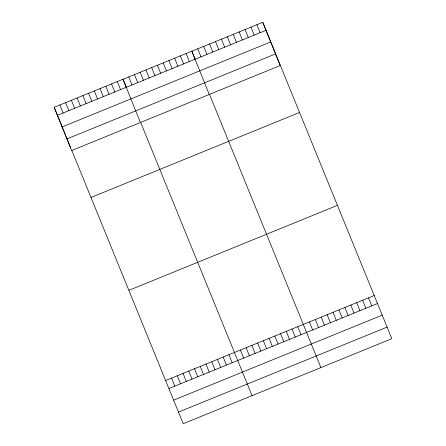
<?xml version="1.0" encoding="UTF-8"?>
<svg xmlns="http://www.w3.org/2000/svg" width="446" height="446" viewBox="0 0 446 446"><rect width="100%" height="100%" fill="white"/><g stroke="black" fill="none" stroke-linecap="round" stroke-linejoin="round"><path stroke-width="0.67" d="M262.778 22.3L280.172 65.562L71.572 150.564L54.178 107.302L262.778 22.3L391.822 338.698L183.222 423.7L71.761 150.308M57.406 115.33L266.006 30.334M62.083 126.959L270.683 41.957M66.894 138.935L275.494 53.933M91.023 197.439L299.623 112.437M128.983 290.301L337.583 205.305M165.828 380.438L374.428 295.436M169.056 388.472L377.656 303.47M173.734 400.095L382.333 315.093M178.545 412.076L387.145 327.074M195.225 59.446L191.858 51.201L209.246 94.463M209.436 94.206L320.897 367.599M126.391 87.5L123.018 79.249L140.406 122.511M140.596 122.254L252.057 395.652M54.178 107.302L62.607 127.918M62.847 128.509L64.776 133.22M65.016 133.811L69.353 144.415M69.593 145.006L70.797 147.949M368.519 297.844L371.747 305.878M256.868 24.708L260.096 32.742M362.609 300.253L365.837 308.286M250.959 27.117L254.187 35.145M356.7 302.661L359.928 310.695M245.049 29.525L248.277 37.553M350.79 305.07L354.018 313.103M239.14 31.934L242.368 39.962M344.881 307.478L348.109 315.512M233.23 34.342L236.458 42.37M338.966 309.886L342.193 317.92M227.315 36.75L230.543 44.778M333.056 312.295L336.284 320.328M221.406 39.159L224.633 47.187M327.147 314.703L330.375 322.737M215.496 41.567L218.724 49.595M321.237 317.112L324.465 325.145M209.587 43.976L212.814 52.004M315.328 319.52L318.555 327.554M203.677 46.384L206.905 54.412M309.418 321.928L312.646 329.962M197.768 48.792L200.995 56.82M297.772 326.678L301 334.706M186.121 53.537L189.349 61.57M292.035 329.014L295.263 337.042M180.385 55.873L183.613 63.906M286.299 331.35L289.526 339.384M174.648 58.214L177.876 66.242M280.562 333.692L283.79 341.72M168.911 60.55L172.139 68.584M274.825 336.028L278.053 344.056M163.175 62.886L166.403 70.92M269.089 338.363L272.316 346.397M157.438 65.228L160.666 73.255M263.352 340.699L266.58 348.733M151.701 67.563L154.929 75.591M257.615 343.041L260.843 351.069M145.965 69.899L149.193 77.933M251.879 345.377L255.106 353.405M140.228 72.235L143.456 80.269M246.142 347.713L249.37 355.746M134.491 74.577L137.719 82.605M240.405 350.054L243.633 358.082M128.755 76.913L131.983 84.946M228.932 354.726L232.16 362.76M117.281 81.59L120.509 89.618M223.195 357.062L226.423 365.096M111.545 83.926L114.773 91.954M217.458 359.404L220.686 367.432M105.808 86.262L109.036 94.296M211.722 361.739L214.95 369.767M100.071 88.598L103.299 96.631M205.985 364.075L209.213 372.109M94.335 90.939L97.562 98.967M200.248 366.417L203.476 374.445M88.598 93.275L91.826 101.309M194.512 368.753L197.74 376.781M82.861 95.611L86.089 103.645M188.775 371.089L192.003 379.122M77.125 97.953L80.352 105.981M183.038 373.425L186.266 381.458M71.388 100.289L74.616 108.317M177.302 375.766L180.53 383.794M65.651 102.625L68.879 110.658M171.565 378.102L174.793 386.13M59.915 104.961L63.142 112.994"/></g></svg>
